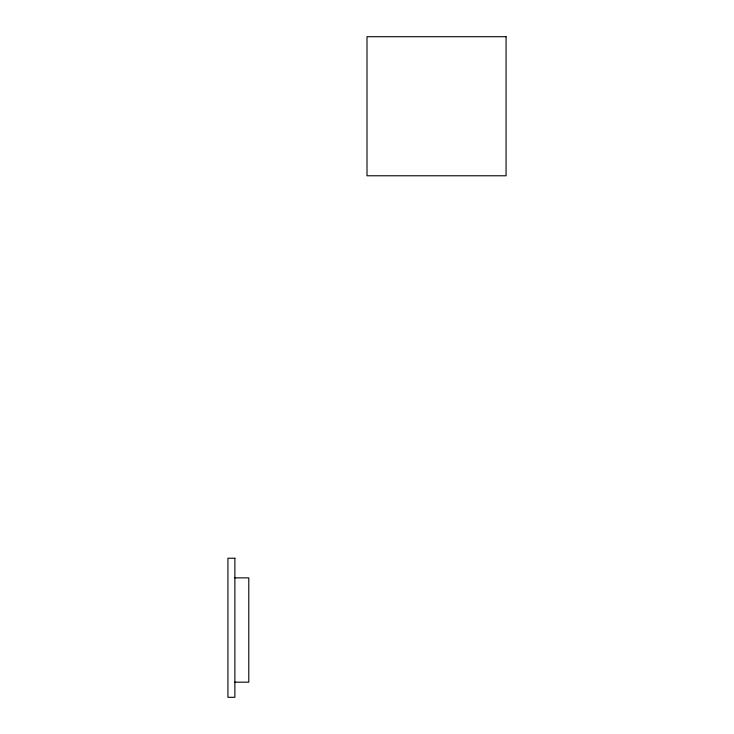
<?xml version="1.0" encoding="UTF-8"?>
<svg xmlns="http://www.w3.org/2000/svg" width="734" height="734" viewBox="0 0 734 734"><rect width="100%" height="100%" fill="white"/><g stroke="black" fill="none" stroke-linecap="round" stroke-linejoin="round"><path stroke-width="1.1" d="M234.88 577.869L248.789 577.869L248.789 682.18L234.88 682.18M506.075 36.7L367 36.7L367 175.775L506.075 175.775L506.075 36.7M234.88 558.225L227.925 558.225L227.925 697.3L234.88 697.3L234.88 558.225"/></g></svg>
